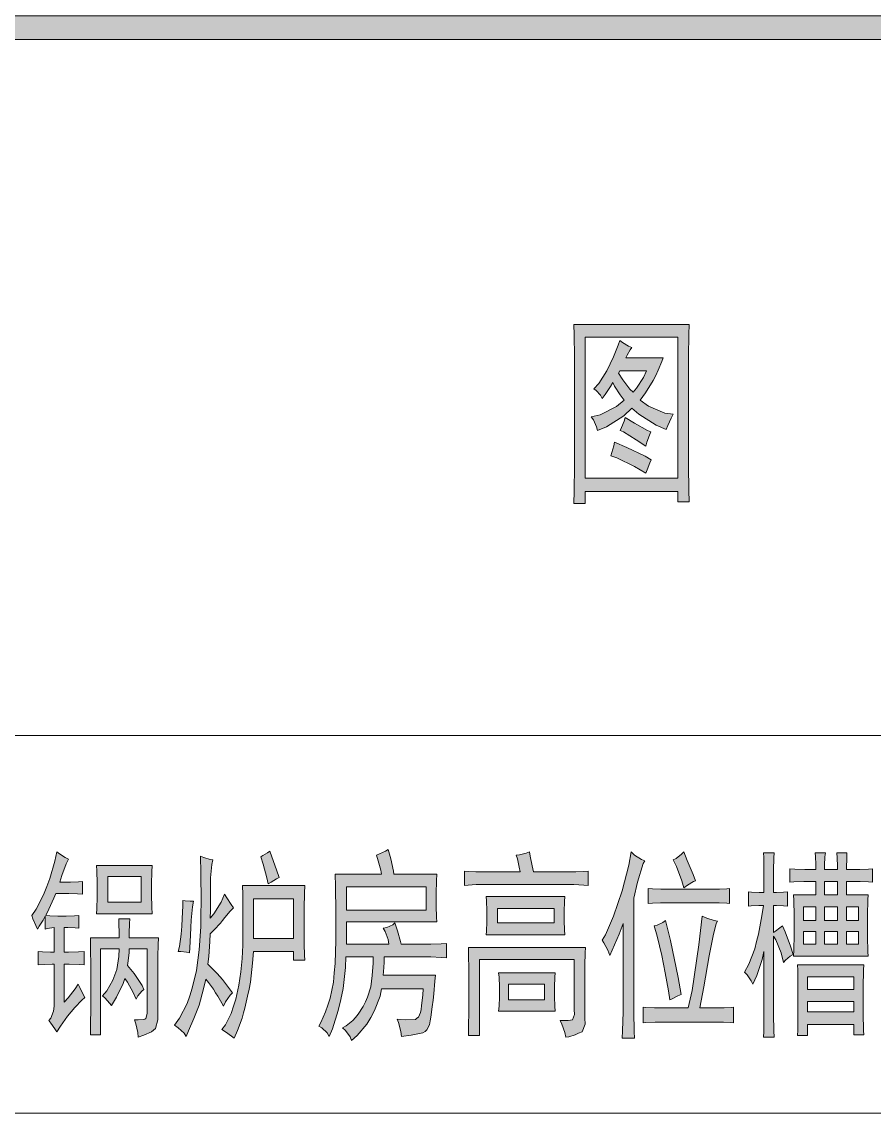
# Model space of a CAD drawing. Header units: millimetres. Extents: x 0 to 207, y 0 to 293.
# Drawn here: x 74.8 to 92.59, y 219.97 to 242.76 of the extents above; entities that cross this region are included whole.
import ezdxf

# ---------------------------------------------------------------- set-up
doc = ezdxf.new("R2010")
doc.units = ezdxf.units.MM

msp = doc.modelspace()

# ---------------------------------------------------------------- hatches: boundary and pattern name
h = msp.add_hatch(color=0)
h.dxf.hatch_style = 2
h.paths.add_polyline_path([(201.9935, 242.883972), (201.9935, 242.390083), (25.124833, 242.390083), (25.124833, 242.883972)])
h = msp.add_hatch(color=0)
h.paths.add_polyline_path([(88.727139, 236.438722), (88.723611, 236.234111), (88.716556, 235.7755), (88.716556, 235.528556), (88.716556, 233.750556), (88.716556, 233.493028), (88.723611, 232.985028), (88.727139, 232.738083), (88.494306, 232.738083), (88.494306, 232.953278), (86.554028, 232.953278), (86.554028, 232.702806), (86.321194, 232.702806), (86.32825, 232.960333), (86.335306, 233.493028), (86.335306, 233.768194), (86.335306, 235.528556), (86.335306, 235.768444), (86.32825, 236.223528), (86.321194, 236.438722)])
h.paths.add_polyline_path([(88.494306, 233.2355), (88.494306, 236.174139), (86.554028, 236.174139), (86.554028, 233.2355)])
h = msp.add_hatch(color=0)
h.paths.add_polyline_path([(87.531222, 235.958944), (87.495944, 235.909556), (87.432444, 235.800194), (87.404222, 235.74375), (88.183861, 235.74375), (88.159167, 235.669667), (88.081556, 235.486222), (88.032167, 235.376861), (87.97925, 235.271028), (87.816972, 235.0135), (87.704083, 234.861806), (87.880472, 234.738333), (88.222667, 234.590167), (88.392, 234.565472), (88.349667, 234.487861), (88.282639, 234.332639), (88.250889, 234.247972), (88.035694, 234.339694), (87.675861, 234.565472), (87.531222, 234.696), (87.361889, 234.53725), (87.002056, 234.307944), (86.811556, 234.230333), (86.793917, 234.307944), (86.730417, 234.449056), (86.681028, 234.512556), (86.868, 234.554889), (87.210194, 234.731278), (87.368944, 234.861806), (87.287806, 234.971167), (87.171389, 235.154611), (87.136111, 235.228694), (87.083194, 235.144028), (86.973833, 234.978222), (86.913861, 234.897083), (86.875056, 234.964111), (86.786861, 235.062889), (86.741, 235.094639), (86.839778, 235.211056), (87.009111, 235.472111), (87.076139, 235.61675), (87.146694, 235.764917), (87.245472, 236.008333), (87.277222, 236.107111), (87.333667, 236.068306), (87.460667, 235.990694)])
h.paths.add_polyline_path([(87.252528, 235.42625), (87.340722, 235.285139), (87.488889, 235.087583), (87.555917, 235.027611), (87.63, 235.112278), (87.771111, 235.334528), (87.834611, 235.475639), (87.277222, 235.475639)])
h = msp.add_hatch(color=0)
h.dxf.hatch_style = 2
h.paths.add_polyline_path([(87.390111, 234.498444), (87.587667, 234.382028), (87.855778, 234.230333), (87.926333, 234.198583), (87.898111, 234.131556), (87.845194, 233.983389), (87.8205, 233.898722), (87.622944, 234.032778), (87.358361, 234.198583), (87.287806, 234.230333), (87.316028, 234.290306), (87.368944, 234.424361)])
h = msp.add_hatch(color=0)
h.dxf.hatch_style = 2
h.paths.add_polyline_path([(87.171389, 233.983389), (87.425389, 233.874028), (87.809917, 233.690583), (87.936917, 233.6165), (87.908694, 233.549472), (87.85225, 233.408361), (87.8205, 233.334278), (87.584139, 233.475389), (87.21725, 233.658833), (87.09025, 233.701167), (87.111417, 233.768194), (87.15375, 233.909306)])
h = msp.add_hatch(color=0)
h.dxf.hatch_style = 2
h.paths.add_polyline_path([(76.065944, 224.546583), (75.960111, 224.557167), (75.780194, 224.564222), (75.702583, 224.564222), (75.505028, 224.564222), (75.466222, 224.465444), (75.360389, 224.232611), (75.296889, 224.098556), (75.378028, 224.0915), (75.547361, 224.084444), (75.635556, 224.084444), (75.720222, 224.084444), (75.896611, 224.0915), (75.984806, 224.098556), (75.984806, 223.833972), (75.907194, 223.841028), (75.7555, 223.851611), (75.681417, 223.851611), (75.681417, 223.336556), (75.769611, 223.336556), (75.97775, 223.343611), (76.097694, 223.350667), (76.097694, 223.068444), (75.995389, 223.079028), (75.78725, 223.086083), (75.681417, 223.086083), (75.681417, 222.288806), (75.762556, 222.380528), (75.907194, 222.571028), (75.970694, 222.669806), (76.005972, 222.595722), (76.076528, 222.454611), (76.111806, 222.387583), (76.048306, 222.331139), (75.903667, 222.182972), (75.826056, 222.09125), (75.748444, 221.999528), (75.600278, 221.791389), (75.529722, 221.674972), (75.487389, 221.734944), (75.402722, 221.851361), (75.356861, 221.907806), (75.402722, 221.957194), (75.459167, 222.105361), (75.473278, 222.207667), (75.473278, 223.086083), (75.430944, 223.086083), (75.261611, 223.079028), (75.134611, 223.068444), (75.134611, 223.350667), (75.226333, 223.343611), (75.395667, 223.336556), (75.473278, 223.336556), (75.473278, 223.851611), (75.420361, 223.841028), (75.325111, 223.826917), (75.286306, 223.816333), (75.286306, 224.084444), (75.240444, 224.006833), (75.159306, 223.876306), (75.124028, 223.816333), (75.08875, 223.890417), (75.028778, 224.031528), (75.007611, 224.098556), (75.092278, 224.232611), (75.2475, 224.536), (75.314528, 224.705333), (75.381556, 224.874667), (75.487389, 225.238028), (75.529722, 225.428528), (75.582639, 225.386194), (75.702583, 225.312111), (75.773139, 225.276833), (75.720222, 225.178056), (75.6285, 224.938167), (75.586167, 224.797056), (75.737861, 224.797056), (75.815472, 224.797056), (75.97775, 224.804111), (76.065944, 224.814694)])
h = msp.add_hatch(color=0)
h.dxf.hatch_style = 2
h.paths.add_polyline_path([(79.971194, 225.446167), (80.017056, 225.32975), (80.115833, 225.054583), (80.16875, 224.895833), (80.115833, 224.864083), (79.999417, 224.797056), (79.935917, 224.765306), (79.911222, 224.888778), (79.837139, 225.171), (79.784222, 225.32975), (79.830083, 225.354444), (79.921806, 225.410889)])
h = msp.add_hatch(color=0)
h.paths.add_polyline_path([(82.341861, 223.833972), (82.415944, 223.851611), (82.539417, 223.908056), (82.585278, 223.950389), (82.638194, 223.784583), (82.701694, 223.558806), (82.712278, 223.502361), (83.234389, 223.502361), (83.333167, 223.502361), (83.548361, 223.509417), (83.664778, 223.52), (83.664778, 223.220139), (83.548361, 223.227194), (83.333167, 223.237778), (83.234389, 223.237778), (82.363028, 223.237778), (82.3595, 223.121361), (82.345389, 222.927333), (82.341861, 222.85325), (83.431944, 222.85325), (83.421361, 222.729778), (83.396667, 222.468722), (83.382556, 222.331139), (83.364917, 222.193556), (83.336694, 221.978361), (83.322583, 221.90075), (83.308472, 221.819611), (83.252028, 221.713778), (83.213222, 221.682028), (83.170889, 221.653806), (82.927472, 221.600889), (82.722861, 221.576194), (82.70875, 221.682028), (82.659361, 221.865472), (82.631139, 221.939556), (82.807528, 221.925444), (83.012139, 221.9325), (83.043889, 221.957194), (83.075639, 221.981889), (83.117972, 222.073611), (83.132083, 222.140639), (83.142667, 222.221778), (83.167361, 222.4405), (83.177944, 222.571028), (82.306583, 222.571028), (82.278361, 222.415806), (82.161944, 222.115944), (82.080806, 221.974833), (81.996139, 221.833722), (81.795056, 221.593833), (81.678639, 221.491528), (81.650417, 221.565611), (81.555167, 221.699667), (81.491667, 221.759639), (81.569278, 221.798444), (81.703333, 221.907806), (81.759778, 221.974833), (81.816222, 222.041861), (81.922056, 222.204139), (81.967917, 222.299389), (82.013778, 222.394639), (82.080806, 222.609833), (82.098444, 222.729778), (82.112556, 222.849722), (82.130194, 223.103722), (82.130194, 223.237778), (81.562222, 223.237778), (81.555167, 223.019056), (81.50225, 222.574556), (81.452861, 222.348778), (81.403472, 222.119472), (81.283528, 221.734944), (81.212972, 221.576194), (81.167111, 221.650278), (81.05775, 221.759639), (80.99425, 221.791389), (81.040111, 221.865472), (81.135361, 222.087722), (81.18475, 222.232361), (81.234139, 222.377), (81.301167, 222.712139), (81.318806, 222.902639), (81.336444, 223.096667), (81.354083, 223.576444), (81.354083, 223.865722), (81.354083, 224.165583), (81.347028, 224.712389), (81.339972, 224.962861), (82.306583, 224.962861), (82.288944, 225.047528), (82.236028, 225.245083), (82.20075, 225.3615), (82.26425, 225.386194), (82.387722, 225.446167), (82.444167, 225.477917), (82.497083, 225.287417), (82.557056, 225.029889), (82.560583, 224.962861), (83.456639, 224.962861), (83.449583, 224.828806), (83.446056, 224.564222), (83.446056, 224.430167), (83.446056, 224.299639), (83.449583, 224.066806), (83.456639, 223.968028), (81.572806, 223.968028), (81.572806, 223.502361), (82.458278, 223.502361), (82.440639, 223.601139), (82.380667, 223.766944)])
h.paths.add_polyline_path([(83.234389, 224.214972), (83.234389, 224.698278), (81.572806, 224.698278), (81.572806, 224.214972)])
h = msp.add_hatch(color=0)
h.dxf.hatch_style = 2
h.paths.add_polyline_path([(84.038722, 225.029889), (84.112806, 225.019306), (84.275083, 225.01225), (84.363278, 225.01225), (85.199361, 225.01225), (85.181722, 225.111028), (85.142917, 225.287417), (85.118222, 225.3615), (85.188778, 225.368556), (85.326361, 225.403833), (85.396917, 225.428528), (85.411028, 225.343861), (85.449833, 225.135722), (85.478056, 225.01225), (86.282389, 225.01225), (86.363528, 225.01225), (86.529333, 225.019306), (86.617528, 225.029889), (86.617528, 224.730028), (86.529333, 224.737083), (86.317667, 224.747667), (86.187139, 224.747667), (84.373861, 224.747667), (84.282139, 224.747667), (84.112806, 224.737083), (84.038722, 224.730028)])
h = msp.add_hatch(color=0)
h.dxf.hatch_style = 2
h.paths.add_polyline_path([(87.802861, 225.245083), (87.764056, 225.188639), (87.647639, 224.797056), (87.570028, 224.465444), (87.570028, 222.355833), (87.570028, 222.09125), (87.577083, 221.682028), (87.584139, 221.540917), (87.326611, 221.540917), (87.337194, 221.692611), (87.351306, 222.09125), (87.351306, 222.338194), (87.351306, 223.93275), (87.263111, 223.7105), (87.122, 223.378889), (87.072611, 223.269528), (87.030278, 223.378889), (86.949139, 223.534111), (86.910333, 223.5835), (86.984417, 223.699917), (87.150222, 224.084444), (87.238417, 224.349028), (87.330139, 224.613611), (87.467722, 225.153361), (87.513583, 225.428528), (87.587667, 225.3615), (87.732306, 225.269778)])
h = msp.add_hatch(color=0)
h.dxf.hatch_style = 2
h.paths.add_polyline_path([(88.617778, 225.428528), (88.688333, 225.252139), (88.808278, 224.955806), (88.861194, 224.828806), (88.815333, 224.814694), (88.691861, 224.737083), (88.617778, 224.680639), (88.575444, 224.828806), (88.466083, 225.121611), (88.395528, 225.262722), (88.4555, 225.294472), (88.564861, 225.379139)])
h = msp.add_hatch(color=0)
h.dxf.hatch_style = 2
h.paths.add_polyline_path([(90.674472, 223.883361), (90.734444, 223.759889), (90.843806, 223.460028), (90.896722, 223.287167), (90.83675, 223.251889), (90.737972, 223.17075), (90.699167, 223.121361), (90.64625, 223.318917), (90.540417, 223.594083), (90.4875, 223.668167), (90.4875, 222.239417), (90.4875, 222.031278), (90.494556, 221.692611), (90.501611, 221.558556), (90.279361, 221.558556), (90.286417, 221.682028), (90.289944, 222.024222), (90.289944, 222.239417), (90.289944, 223.350667), (90.254667, 223.184861), (90.13825, 222.846194), (90.057111, 222.669806), (90.025361, 222.736833), (89.937167, 222.863833), (89.88425, 222.920278), (89.972444, 223.086083), (90.095917, 223.407111), (90.134722, 223.558806), (90.173528, 223.714028), (90.244083, 224.0915), (90.279361, 224.31375), (90.180583, 224.31375), (90.025361, 224.306694), (89.965389, 224.299639), (89.965389, 224.595972), (90.028889, 224.588917), (90.191167, 224.581861), (90.289944, 224.581861), (90.289944, 224.994611), (90.289944, 225.103972), (90.286417, 225.312111), (90.279361, 225.410889), (90.501611, 225.410889), (90.494556, 225.305056), (90.4875, 225.047528), (90.4875, 224.895833), (90.4875, 224.581861), (90.551, 224.581861), (90.699167, 224.588917), (90.780306, 224.595972), (90.780306, 224.299639), (90.699167, 224.306694), (90.551, 224.31375), (90.4875, 224.31375), (90.4875, 223.749306), (90.529833, 223.774), (90.621556, 223.841028)])
h = msp.add_hatch(color=0)
h.paths.add_polyline_path([(91.372972, 225.061639), (91.372972, 225.163944), (91.365917, 225.336806), (91.358861, 225.410889), (91.570528, 225.410889), (91.563472, 225.32975), (91.556417, 225.153361), (91.556417, 225.061639), (91.824528, 225.061639), (91.824528, 225.128667), (91.821, 225.305056), (91.813944, 225.410889), (92.022083, 225.410889), (92.018556, 225.287417), (92.0115, 225.111028), (92.0115, 225.061639), (92.198472, 225.061639), (92.290194, 225.061639), (92.470111, 225.072222), (92.558306, 225.079278), (92.558306, 224.797056), (92.470111, 224.804111), (92.29725, 224.814694), (92.209056, 224.814694), (92.0115, 224.814694), (92.0115, 224.532472), (92.463056, 224.532472), (92.459528, 224.430167), (92.452472, 224.109139), (92.452472, 223.883361), (92.452472, 223.661111), (92.459528, 223.343611), (92.463056, 223.251889), (90.907306, 223.251889), (90.914361, 223.378889), (90.917889, 223.699917), (90.917889, 223.901), (90.917889, 224.098556), (90.914361, 224.416056), (90.907306, 224.532472), (91.372972, 224.532472), (91.372972, 224.814694), (91.242444, 224.814694), (91.1225, 224.814694), (90.914361, 224.804111), (90.826167, 224.797056), (90.826167, 225.079278), (90.932, 225.072222), (91.140139, 225.061639), (91.242444, 225.061639)])
h.paths.add_polyline_path([(91.824528, 224.532472), (91.824528, 224.814694), (91.556417, 224.814694), (91.556417, 224.532472)])
h.paths.add_polyline_path([(91.824528, 223.999778), (91.824528, 224.282), (91.556417, 224.282), (91.556417, 223.999778)])
h.paths.add_polyline_path([(91.372972, 223.999778), (91.372972, 224.282), (91.115444, 224.282), (91.115444, 223.999778)])
h.paths.add_polyline_path([(92.2655, 223.999778), (92.2655, 224.282), (92.0115, 224.282), (92.0115, 223.999778)])
h.paths.add_polyline_path([(91.824528, 223.502361), (91.824528, 223.766944), (91.556417, 223.766944), (91.556417, 223.502361)])
h.paths.add_polyline_path([(92.2655, 223.502361), (92.2655, 223.766944), (92.0115, 223.766944), (92.0115, 223.502361)])
h.paths.add_polyline_path([(91.372972, 223.502361), (91.372972, 223.766944), (91.115444, 223.766944), (91.115444, 223.502361)])
h = msp.add_hatch(color=0)
h.paths.add_polyline_path([(76.355222, 224.133833), (76.362278, 224.239667), (76.365806, 224.490139), (76.365806, 224.63125), (76.365806, 224.779417), (76.362278, 225.036944), (76.355222, 225.146306), (77.515861, 225.146306), (77.512333, 225.01225), (77.505278, 224.765306), (77.505278, 224.648889), (77.505278, 224.532472), (77.512333, 224.274944), (77.515861, 224.133833)])
h.paths.add_polyline_path([(77.286556, 224.380778), (77.286556, 224.913472), (76.588056, 224.913472), (76.588056, 224.380778)])
h = msp.add_hatch(color=0)
h.dxf.hatch_style = 2
h.paths.add_polyline_path([(78.785861, 225.262722), (78.761167, 225.163944), (78.736472, 224.888778), (78.736472, 224.712389), (78.736472, 224.539528), (78.732944, 224.207917), (78.725889, 224.049167), (78.807028, 224.133833), (78.958722, 224.380778), (79.029278, 224.546583), (79.075139, 224.4725), (79.166861, 224.331389), (79.212722, 224.264361), (79.145694, 224.190278), (79.032806, 224.05975), (78.986944, 223.999778), (78.944611, 223.943333), (78.814083, 223.802222), (78.725889, 223.717556), (78.718833, 223.558806), (78.697667, 223.244833), (78.680028, 223.086083), (78.750583, 223.019056), (78.874056, 222.892056), (78.9305, 222.828556), (78.983417, 222.768583), (79.113944, 222.595722), (79.191556, 222.489889), (79.145694, 222.4405), (79.050444, 222.299389), (79.004583, 222.207667), (78.969306, 222.274694), (78.888167, 222.415806), (78.842306, 222.489889), (78.796444, 222.563972), (78.690611, 222.705083), (78.634167, 222.772111), (78.591833, 222.571028), (78.496583, 222.232361), (78.440139, 222.09125), (78.387222, 221.950139), (78.277861, 221.692611), (78.224944, 221.576194), (78.186139, 221.643222), (78.062667, 221.759639), (77.981528, 221.809028), (78.087361, 221.957194), (78.246111, 222.264111), (78.302556, 222.422861), (78.355472, 222.581611), (78.440139, 222.955556), (78.471889, 223.17075), (78.500111, 223.385944), (78.531861, 223.862194), (78.535389, 224.12325), (78.538917, 224.384306), (78.535389, 224.994611), (78.528333, 225.343861), (78.598889, 225.312111), (78.725889, 225.269778)])
h = msp.add_hatch(color=0)
h.paths.add_polyline_path([(80.701444, 224.730028), (80.697917, 224.571278), (80.690861, 224.257306), (80.690861, 224.098556), (80.690861, 223.618778), (80.690861, 223.502361), (80.697917, 223.276583), (80.701444, 223.17075), (80.468611, 223.17075), (80.468611, 223.350667), (79.632528, 223.350667), (79.614889, 223.103722), (79.569028, 222.708611), (79.540806, 222.563972), (79.509056, 222.419333), (79.452611, 222.168861), (79.424389, 222.066556), (79.396167, 221.960722), (79.297389, 221.699667), (79.226833, 221.540917), (79.173917, 221.58325), (79.046917, 221.674972), (78.969306, 221.724361), (79.046917, 221.816083), (79.166861, 222.055972), (79.212722, 222.207667), (79.262111, 222.355833), (79.329139, 222.645111), (79.346778, 222.786222), (79.367944, 222.927333), (79.396167, 223.206028), (79.399694, 223.343611), (79.40675, 223.481194), (79.410278, 223.802222), (79.410278, 223.982139), (79.410278, 224.165583), (79.40675, 224.539528), (79.399694, 224.730028)])
h.paths.add_polyline_path([(80.468611, 223.618778), (80.468611, 224.447806), (79.632528, 224.447806), (79.632528, 223.618778)])
h = msp.add_hatch(color=0)
h.paths.add_polyline_path([(86.130694, 224.497194), (86.123639, 224.391361), (86.120111, 224.183222), (86.120111, 224.084444), (86.120111, 223.992722), (86.123639, 223.802222), (86.130694, 223.699917), (84.490278, 223.699917), (84.497333, 223.774), (84.504389, 223.968028), (84.504389, 224.084444), (84.504389, 224.200861), (84.497333, 224.405472), (84.490278, 224.497194)])
h.paths.add_polyline_path([(85.908444, 223.950389), (85.908444, 224.25025), (84.723111, 224.25025), (84.723111, 223.950389)])
h = msp.add_hatch(color=0)
h.dxf.hatch_style = 2
h.paths.add_polyline_path([(89.256306, 224.648889), (89.362139, 224.648889), (89.517361, 224.655944), (89.570278, 224.663), (89.570278, 224.349028), (89.517361, 224.356083), (89.355083, 224.366667), (89.245722, 224.366667), (88.212083, 224.366667), (88.127417, 224.366667), (87.961611, 224.356083), (87.873417, 224.349028), (87.873417, 224.663), (87.965139, 224.655944), (88.134472, 224.648889), (88.212083, 224.648889)])
h = msp.add_hatch(color=0)
h.dxf.hatch_style = 2
h.paths.add_polyline_path([(78.376639, 224.398417), (78.359, 224.282), (78.334306, 224.006833), (78.323722, 223.851611), (78.316667, 223.692861), (78.302556, 223.428278), (78.2955, 223.318917), (78.232, 223.336556), (78.115583, 223.350667), (78.062667, 223.350667), (78.087361, 223.452972), (78.122639, 223.714028), (78.133222, 223.876306), (78.143806, 224.038583), (78.157917, 224.306694), (78.157917, 224.416056), (78.203778, 224.405472), (78.313139, 224.398417)])
h = msp.add_hatch(color=0)
h.dxf.hatch_style = 2
h.paths.add_polyline_path([(77.053722, 224.031528), (77.046667, 223.93275), (77.039611, 223.735194), (77.039611, 223.632889), (77.646389, 223.632889), (77.639333, 223.491778), (77.632278, 223.251889), (77.632278, 223.153111), (77.632278, 222.073611), (77.632278, 221.925444), (77.589944, 221.742), (77.547611, 221.71025), (77.50175, 221.674972), (77.343, 221.600889), (77.226583, 221.558556), (77.216, 221.657333), (77.173667, 221.840778), (77.145444, 221.925444), (77.226583, 221.925444), (77.335944, 221.9325), (77.360639, 221.939556), (77.385333, 221.950139), (77.413556, 222.055972), (77.413556, 222.158278), (77.413556, 223.403583), (77.039611, 223.403583), (77.036083, 223.325972), (77.018444, 223.153111), (77.004333, 223.054333), (77.138389, 222.888528), (77.307722, 222.638056), (77.343, 222.556917), (77.300667, 222.521639), (77.219528, 222.422861), (77.180722, 222.355833), (77.117222, 222.496944), (77.000806, 222.712139), (76.947889, 222.786222), (76.912611, 222.680389), (76.775028, 222.398167), (76.669194, 222.221778), (76.626861, 222.274694), (76.535139, 222.373472), (76.482222, 222.422861), (76.570417, 222.528694), (76.697417, 222.750944), (76.73975, 222.863833), (76.778556, 222.973194), (76.824417, 223.244833), (76.831472, 223.403583), (76.436361, 223.403583), (76.436361, 221.607944), (76.228222, 221.607944), (76.23175, 221.749056), (76.238806, 222.246472), (76.238806, 222.606306), (76.238806, 222.969667), (76.23175, 223.484722), (76.228222, 223.632889), (76.831472, 223.632889), (76.831472, 223.735194), (76.824417, 223.93275), (76.820889, 224.031528)])
h = msp.add_hatch(color=0)
h.dxf.hatch_style = 2
h.paths.add_polyline_path([(89.316278, 223.982139), (89.291583, 223.93275), (89.228083, 223.675222), (89.18575, 223.467083), (89.146944, 223.262472), (89.030528, 222.613361), (88.952917, 222.172389), (89.348028, 222.172389), (89.460917, 222.172389), (89.612611, 222.182972), (89.651417, 222.190028), (89.651417, 221.858417), (89.5985, 221.865472), (89.446806, 221.876056), (89.348028, 221.876056), (88.162694, 221.876056), (88.018056, 221.876056), (87.8205, 221.865472), (87.767583, 221.858417), (87.767583, 222.190028), (87.8205, 222.182972), (88.007472, 222.172389), (88.141528, 222.172389), (88.7095, 222.172389), (88.787111, 222.539278), (88.93175, 223.491778), (89.002306, 224.084444), (89.094028, 224.049167), (89.24925, 223.999778)])
h = msp.add_hatch(color=0)
h.dxf.hatch_style = 2
h.paths.add_polyline_path([(88.23325, 223.999778), (88.339083, 223.576444), (88.501361, 222.803861), (88.557806, 222.454611), (88.490778, 222.422861), (88.374361, 222.362889), (88.324972, 222.338194), (88.29675, 222.528694), (88.229722, 222.902639), (88.194444, 223.086083), (88.155639, 223.269528), (88.060389, 223.668167), (88.000417, 223.883361), (88.060389, 223.901), (88.176806, 223.957444)])
h = msp.add_hatch(color=0)
h.dxf.hatch_style = 2
h.paths.add_polyline_path([(86.546972, 221.957194), (86.554028, 221.833722), (86.490528, 221.674972), (86.419972, 221.643222), (86.349417, 221.607944), (86.218889, 221.565611), (86.151861, 221.558556), (86.130694, 221.657333), (86.070722, 221.833722), (86.035444, 221.907806), (86.095417, 221.907806), (86.20125, 221.911333), (86.247111, 221.914861), (86.292972, 221.921917), (86.331778, 222.031278), (86.32825, 222.140639), (86.32825, 223.184861), (84.352694, 223.184861), (84.352694, 221.593833), (84.119861, 221.593833), (84.123389, 221.706722), (84.130444, 222.182972), (84.130444, 222.539278), (84.130444, 222.902639), (84.123389, 223.350667), (84.119861, 223.435333), (86.561083, 223.435333), (86.554028, 223.318917), (86.546972, 223.061389), (86.546972, 222.920278)])
h = msp.add_hatch(color=0)
h.paths.add_polyline_path([(85.933139, 222.902639), (85.926083, 222.814444), (85.919028, 222.613361), (85.919028, 222.504), (85.919028, 222.405222), (85.926083, 222.207667), (85.933139, 222.105361), (84.747806, 222.105361), (84.758389, 222.207667), (84.768972, 222.405222), (84.768972, 222.504), (84.768972, 222.613361), (84.758389, 222.814444), (84.747806, 222.902639)])
h.paths.add_polyline_path([(85.710889, 222.338194), (85.710889, 222.669806), (84.955944, 222.669806), (84.955944, 222.338194)])
h = msp.add_hatch(color=0)
h.paths.add_polyline_path([(92.371333, 223.068444), (92.364278, 222.969667), (92.36075, 222.595722), (92.36075, 222.324083), (92.36075, 222.055972), (92.364278, 221.699667), (92.371333, 221.607944), (92.163194, 221.607944), (92.163194, 221.823139), (91.196583, 221.823139), (91.196583, 221.593833), (90.988444, 221.593833), (90.9955, 221.706722), (90.999028, 222.080667), (90.999028, 222.338194), (90.999028, 222.595722), (90.9955, 222.962611), (90.988444, 223.068444)])
h.paths.add_polyline_path([(92.163194, 222.556917), (92.163194, 222.8215), (91.196583, 222.8215), (91.196583, 222.556917)])
h.paths.add_polyline_path([(92.163194, 222.09125), (92.163194, 222.306444), (91.196583, 222.306444), (91.196583, 222.09125)])

# ---------------------------------------------------------------- linework, layer by layer
at = {"color": 0, "lineweight": 0}
for points in [[(201.9935, 242.883972), (201.9935, 242.390083), (25.124833, 242.390083), (25.124833, 242.883972)], [(88.727139, 236.438722), (88.723611, 236.234111), (88.716556, 235.7755), (88.716556, 235.528556), (88.716556, 233.750556), (88.716556, 233.493028), (88.723611, 232.985028), (88.727139, 232.738083), (88.494306, 232.738083), (88.494306, 232.953278), (86.554028, 232.953278), (86.554028, 232.702806), (86.321194, 232.702806), (86.32825, 232.960333), (86.335306, 233.493028), (86.335306, 233.768194), (86.335306, 235.528556), (86.335306, 235.768444), (86.32825, 236.223528), (86.321194, 236.438722)], [(88.494306, 233.2355), (88.494306, 236.174139), (86.554028, 236.174139), (86.554028, 233.2355)], [(87.531222, 235.958944), (87.495944, 235.909556), (87.432444, 235.800194), (87.404222, 235.74375), (88.183861, 235.74375), (88.159167, 235.669667), (88.081556, 235.486222), (88.032167, 235.376861), (87.97925, 235.271028), (87.816972, 235.0135), (87.704083, 234.861806), (87.880472, 234.738333), (88.222667, 234.590167), (88.392, 234.565472), (88.349667, 234.487861), (88.282639, 234.332639), (88.250889, 234.247972), (88.035694, 234.339694), (87.675861, 234.565472), (87.531222, 234.696), (87.361889, 234.53725), (87.002056, 234.307944), (86.811556, 234.230333), (86.793917, 234.307944), (86.730417, 234.449056), (86.681028, 234.512556), (86.868, 234.554889), (87.210194, 234.731278), (87.368944, 234.861806), (87.287806, 234.971167), (87.171389, 235.154611), (87.136111, 235.228694), (87.083194, 235.144028), (86.973833, 234.978222), (86.913861, 234.897083), (86.875056, 234.964111), (86.786861, 235.062889), (86.741, 235.094639), (86.839778, 235.211056), (87.009111, 235.472111), (87.076139, 235.61675), (87.146694, 235.764917), (87.245472, 236.008333), (87.277222, 236.107111), (87.333667, 236.068306), (87.460667, 235.990694)], [(87.252528, 235.42625), (87.340722, 235.285139), (87.488889, 235.087583), (87.555917, 235.027611), (87.63, 235.112278), (87.771111, 235.334528), (87.834611, 235.475639), (87.277222, 235.475639)], [(87.390111, 234.498444), (87.587667, 234.382028), (87.855778, 234.230333), (87.926333, 234.198583), (87.898111, 234.131556), (87.845194, 233.983389), (87.8205, 233.898722), (87.622944, 234.032778), (87.358361, 234.198583), (87.287806, 234.230333), (87.316028, 234.290306), (87.368944, 234.424361)], [(87.171389, 233.983389), (87.425389, 233.874028), (87.809917, 233.690583), (87.936917, 233.6165), (87.908694, 233.549472), (87.85225, 233.408361), (87.8205, 233.334278), (87.584139, 233.475389), (87.21725, 233.658833), (87.09025, 233.701167), (87.111417, 233.768194), (87.15375, 233.909306)], [(76.065944, 224.546583), (75.960111, 224.557167), (75.780194, 224.564222), (75.702583, 224.564222), (75.505028, 224.564222), (75.466222, 224.465444), (75.360389, 224.232611), (75.296889, 224.098556), (75.378028, 224.0915), (75.547361, 224.084444), (75.635556, 224.084444), (75.720222, 224.084444), (75.896611, 224.0915), (75.984806, 224.098556), (75.984806, 223.833972), (75.907194, 223.841028), (75.7555, 223.851611), (75.681417, 223.851611), (75.681417, 223.336556), (75.769611, 223.336556), (75.97775, 223.343611), (76.097694, 223.350667), (76.097694, 223.068444), (75.995389, 223.079028), (75.78725, 223.086083), (75.681417, 223.086083), (75.681417, 222.288806), (75.762556, 222.380528), (75.907194, 222.571028), (75.970694, 222.669806), (76.005972, 222.595722), (76.076528, 222.454611), (76.111806, 222.387583), (76.048306, 222.331139), (75.903667, 222.182972), (75.826056, 222.09125), (75.748444, 221.999528), (75.600278, 221.791389), (75.529722, 221.674972), (75.487389, 221.734944), (75.402722, 221.851361), (75.356861, 221.907806), (75.402722, 221.957194), (75.459167, 222.105361), (75.473278, 222.207667), (75.473278, 223.086083), (75.430944, 223.086083), (75.261611, 223.079028), (75.134611, 223.068444), (75.134611, 223.350667), (75.226333, 223.343611), (75.395667, 223.336556), (75.473278, 223.336556), (75.473278, 223.851611), (75.420361, 223.841028), (75.325111, 223.826917), (75.286306, 223.816333), (75.286306, 224.084444), (75.240444, 224.006833), (75.159306, 223.876306), (75.124028, 223.816333), (75.08875, 223.890417), (75.028778, 224.031528), (75.007611, 224.098556), (75.092278, 224.232611), (75.2475, 224.536), (75.314528, 224.705333), (75.381556, 224.874667), (75.487389, 225.238028), (75.529722, 225.428528), (75.582639, 225.386194), (75.702583, 225.312111), (75.773139, 225.276833), (75.720222, 225.178056), (75.6285, 224.938167), (75.586167, 224.797056), (75.737861, 224.797056), (75.815472, 224.797056), (75.97775, 224.804111), (76.065944, 224.814694)], [(79.971194, 225.446167), (80.017056, 225.32975), (80.115833, 225.054583), (80.16875, 224.895833), (80.115833, 224.864083), (79.999417, 224.797056), (79.935917, 224.765306), (79.911222, 224.888778), (79.837139, 225.171), (79.784222, 225.32975), (79.830083, 225.354444), (79.921806, 225.410889)], [(82.341861, 223.833972), (82.415944, 223.851611), (82.539417, 223.908056), (82.585278, 223.950389), (82.638194, 223.784583), (82.701694, 223.558806), (82.712278, 223.502361), (83.234389, 223.502361), (83.333167, 223.502361), (83.548361, 223.509417), (83.664778, 223.52), (83.664778, 223.220139), (83.548361, 223.227194), (83.333167, 223.237778), (83.234389, 223.237778), (82.363028, 223.237778), (82.3595, 223.121361), (82.345389, 222.927333), (82.341861, 222.85325), (83.431944, 222.85325), (83.421361, 222.729778), (83.396667, 222.468722), (83.382556, 222.331139), (83.364917, 222.193556), (83.336694, 221.978361), (83.322583, 221.90075), (83.308472, 221.819611), (83.252028, 221.713778), (83.213222, 221.682028), (83.170889, 221.653806), (82.927472, 221.600889), (82.722861, 221.576194), (82.70875, 221.682028), (82.659361, 221.865472), (82.631139, 221.939556), (82.807528, 221.925444), (83.012139, 221.9325), (83.043889, 221.957194), (83.075639, 221.981889), (83.117972, 222.073611), (83.132083, 222.140639), (83.142667, 222.221778), (83.167361, 222.4405), (83.177944, 222.571028), (82.306583, 222.571028), (82.278361, 222.415806), (82.161944, 222.115944), (82.080806, 221.974833), (81.996139, 221.833722), (81.795056, 221.593833), (81.678639, 221.491528), (81.650417, 221.565611), (81.555167, 221.699667), (81.491667, 221.759639), (81.569278, 221.798444), (81.703333, 221.907806), (81.759778, 221.974833), (81.816222, 222.041861), (81.922056, 222.204139), (81.967917, 222.299389), (82.013778, 222.394639), (82.080806, 222.609833), (82.098444, 222.729778), (82.112556, 222.849722), (82.130194, 223.103722), (82.130194, 223.237778), (81.562222, 223.237778), (81.555167, 223.019056), (81.50225, 222.574556), (81.452861, 222.348778), (81.403472, 222.119472), (81.283528, 221.734944), (81.212972, 221.576194), (81.167111, 221.650278), (81.05775, 221.759639), (80.99425, 221.791389), (81.040111, 221.865472), (81.135361, 222.087722), (81.18475, 222.232361), (81.234139, 222.377), (81.301167, 222.712139), (81.318806, 222.902639), (81.336444, 223.096667), (81.354083, 223.576444), (81.354083, 223.865722), (81.354083, 224.165583), (81.347028, 224.712389), (81.339972, 224.962861), (82.306583, 224.962861), (82.288944, 225.047528), (82.236028, 225.245083), (82.20075, 225.3615), (82.26425, 225.386194), (82.387722, 225.446167), (82.444167, 225.477917), (82.497083, 225.287417), (82.557056, 225.029889), (82.560583, 224.962861), (83.456639, 224.962861), (83.449583, 224.828806), (83.446056, 224.564222), (83.446056, 224.430167), (83.446056, 224.299639), (83.449583, 224.066806), (83.456639, 223.968028), (81.572806, 223.968028), (81.572806, 223.502361), (82.458278, 223.502361), (82.440639, 223.601139), (82.380667, 223.766944)], [(84.038722, 225.029889), (84.112806, 225.019306), (84.275083, 225.01225), (84.363278, 225.01225), (85.199361, 225.01225), (85.181722, 225.111028), (85.142917, 225.287417), (85.118222, 225.3615), (85.188778, 225.368556), (85.326361, 225.403833), (85.396917, 225.428528), (85.411028, 225.343861), (85.449833, 225.135722), (85.478056, 225.01225), (86.282389, 225.01225), (86.363528, 225.01225), (86.529333, 225.019306), (86.617528, 225.029889), (86.617528, 224.730028), (86.529333, 224.737083), (86.317667, 224.747667), (86.187139, 224.747667), (84.373861, 224.747667), (84.282139, 224.747667), (84.112806, 224.737083), (84.038722, 224.730028)], [(87.802861, 225.245083), (87.764056, 225.188639), (87.647639, 224.797056), (87.570028, 224.465444), (87.570028, 222.355833), (87.570028, 222.09125), (87.577083, 221.682028), (87.584139, 221.540917), (87.326611, 221.540917), (87.337194, 221.692611), (87.351306, 222.09125), (87.351306, 222.338194), (87.351306, 223.93275), (87.263111, 223.7105), (87.122, 223.378889), (87.072611, 223.269528), (87.030278, 223.378889), (86.949139, 223.534111), (86.910333, 223.5835), (86.984417, 223.699917), (87.150222, 224.084444), (87.238417, 224.349028), (87.330139, 224.613611), (87.467722, 225.153361), (87.513583, 225.428528), (87.587667, 225.3615), (87.732306, 225.269778)], [(88.617778, 225.428528), (88.688333, 225.252139), (88.808278, 224.955806), (88.861194, 224.828806), (88.815333, 224.814694), (88.691861, 224.737083), (88.617778, 224.680639), (88.575444, 224.828806), (88.466083, 225.121611), (88.395528, 225.262722), (88.4555, 225.294472), (88.564861, 225.379139)], [(90.674472, 223.883361), (90.734444, 223.759889), (90.843806, 223.460028), (90.896722, 223.287167), (90.83675, 223.251889), (90.737972, 223.17075), (90.699167, 223.121361), (90.64625, 223.318917), (90.540417, 223.594083), (90.4875, 223.668167), (90.4875, 222.239417), (90.4875, 222.031278), (90.494556, 221.692611), (90.501611, 221.558556), (90.279361, 221.558556), (90.286417, 221.682028), (90.289944, 222.024222), (90.289944, 222.239417), (90.289944, 223.350667), (90.254667, 223.184861), (90.13825, 222.846194), (90.057111, 222.669806), (90.025361, 222.736833), (89.937167, 222.863833), (89.88425, 222.920278), (89.972444, 223.086083), (90.095917, 223.407111), (90.134722, 223.558806), (90.173528, 223.714028), (90.244083, 224.0915), (90.279361, 224.31375), (90.180583, 224.31375), (90.025361, 224.306694), (89.965389, 224.299639), (89.965389, 224.595972), (90.028889, 224.588917), (90.191167, 224.581861), (90.289944, 224.581861), (90.289944, 224.994611), (90.289944, 225.103972), (90.286417, 225.312111), (90.279361, 225.410889), (90.501611, 225.410889), (90.494556, 225.305056), (90.4875, 225.047528), (90.4875, 224.895833), (90.4875, 224.581861), (90.551, 224.581861), (90.699167, 224.588917), (90.780306, 224.595972), (90.780306, 224.299639), (90.699167, 224.306694), (90.551, 224.31375), (90.4875, 224.31375), (90.4875, 223.749306), (90.529833, 223.774), (90.621556, 223.841028)], [(91.372972, 225.061639), (91.372972, 225.163944), (91.365917, 225.336806), (91.358861, 225.410889), (91.570528, 225.410889), (91.563472, 225.32975), (91.556417, 225.153361), (91.556417, 225.061639), (91.824528, 225.061639), (91.824528, 225.128667), (91.821, 225.305056), (91.813944, 225.410889), (92.022083, 225.410889), (92.018556, 225.287417), (92.0115, 225.111028), (92.0115, 225.061639), (92.198472, 225.061639), (92.290194, 225.061639), (92.470111, 225.072222), (92.558306, 225.079278), (92.558306, 224.797056), (92.470111, 224.804111), (92.29725, 224.814694), (92.209056, 224.814694), (92.0115, 224.814694), (92.0115, 224.532472), (92.463056, 224.532472), (92.459528, 224.430167), (92.452472, 224.109139), (92.452472, 223.883361), (92.452472, 223.661111), (92.459528, 223.343611), (92.463056, 223.251889), (90.907306, 223.251889), (90.914361, 223.378889), (90.917889, 223.699917), (90.917889, 223.901), (90.917889, 224.098556), (90.914361, 224.416056), (90.907306, 224.532472), (91.372972, 224.532472), (91.372972, 224.814694), (91.242444, 224.814694), (91.1225, 224.814694), (90.914361, 224.804111), (90.826167, 224.797056), (90.826167, 225.079278), (90.932, 225.072222), (91.140139, 225.061639), (91.242444, 225.061639)], [(76.355222, 224.133833), (76.362278, 224.239667), (76.365806, 224.490139), (76.365806, 224.63125), (76.365806, 224.779417), (76.362278, 225.036944), (76.355222, 225.146306), (77.515861, 225.146306), (77.512333, 225.01225), (77.505278, 224.765306), (77.505278, 224.648889), (77.505278, 224.532472), (77.512333, 224.274944), (77.515861, 224.133833)], [(78.785861, 225.262722), (78.761167, 225.163944), (78.736472, 224.888778), (78.736472, 224.712389), (78.736472, 224.539528), (78.732944, 224.207917), (78.725889, 224.049167), (78.807028, 224.133833), (78.958722, 224.380778), (79.029278, 224.546583), (79.075139, 224.4725), (79.166861, 224.331389), (79.212722, 224.264361), (79.145694, 224.190278), (79.032806, 224.05975), (78.986944, 223.999778), (78.944611, 223.943333), (78.814083, 223.802222), (78.725889, 223.717556), (78.718833, 223.558806), (78.697667, 223.244833), (78.680028, 223.086083), (78.750583, 223.019056), (78.874056, 222.892056), (78.9305, 222.828556), (78.983417, 222.768583), (79.113944, 222.595722), (79.191556, 222.489889), (79.145694, 222.4405), (79.050444, 222.299389), (79.004583, 222.207667), (78.969306, 222.274694), (78.888167, 222.415806), (78.842306, 222.489889), (78.796444, 222.563972), (78.690611, 222.705083), (78.634167, 222.772111), (78.591833, 222.571028), (78.496583, 222.232361), (78.440139, 222.09125), (78.387222, 221.950139), (78.277861, 221.692611), (78.224944, 221.576194), (78.186139, 221.643222), (78.062667, 221.759639), (77.981528, 221.809028), (78.087361, 221.957194), (78.246111, 222.264111), (78.302556, 222.422861), (78.355472, 222.581611), (78.440139, 222.955556), (78.471889, 223.17075), (78.500111, 223.385944), (78.531861, 223.862194), (78.535389, 224.12325), (78.538917, 224.384306), (78.535389, 224.994611), (78.528333, 225.343861), (78.598889, 225.312111), (78.725889, 225.269778)], [(77.286556, 224.380778), (77.286556, 224.913472), (76.588056, 224.913472), (76.588056, 224.380778)], [(80.701444, 224.730028), (80.697917, 224.571278), (80.690861, 224.257306), (80.690861, 224.098556), (80.690861, 223.618778), (80.690861, 223.502361), (80.697917, 223.276583), (80.701444, 223.17075), (80.468611, 223.17075), (80.468611, 223.350667), (79.632528, 223.350667), (79.614889, 223.103722), (79.569028, 222.708611), (79.540806, 222.563972), (79.509056, 222.419333), (79.452611, 222.168861), (79.424389, 222.066556), (79.396167, 221.960722), (79.297389, 221.699667), (79.226833, 221.540917), (79.173917, 221.58325), (79.046917, 221.674972), (78.969306, 221.724361), (79.046917, 221.816083), (79.166861, 222.055972), (79.212722, 222.207667), (79.262111, 222.355833), (79.329139, 222.645111), (79.346778, 222.786222), (79.367944, 222.927333), (79.396167, 223.206028), (79.399694, 223.343611), (79.40675, 223.481194), (79.410278, 223.802222), (79.410278, 223.982139), (79.410278, 224.165583), (79.40675, 224.539528), (79.399694, 224.730028)], [(83.234389, 224.214972), (83.234389, 224.698278), (81.572806, 224.698278), (81.572806, 224.214972)], [(91.824528, 224.532472), (91.824528, 224.814694), (91.556417, 224.814694), (91.556417, 224.532472)], [(80.468611, 223.618778), (80.468611, 224.447806), (79.632528, 224.447806), (79.632528, 223.618778)], [(86.130694, 224.497194), (86.123639, 224.391361), (86.120111, 224.183222), (86.120111, 224.084444), (86.120111, 223.992722), (86.123639, 223.802222), (86.130694, 223.699917), (84.490278, 223.699917), (84.497333, 223.774), (84.504389, 223.968028), (84.504389, 224.084444), (84.504389, 224.200861), (84.497333, 224.405472), (84.490278, 224.497194)], [(89.256306, 224.648889), (89.362139, 224.648889), (89.517361, 224.655944), (89.570278, 224.663), (89.570278, 224.349028), (89.517361, 224.356083), (89.355083, 224.366667), (89.245722, 224.366667), (88.212083, 224.366667), (88.127417, 224.366667), (87.961611, 224.356083), (87.873417, 224.349028), (87.873417, 224.663), (87.965139, 224.655944), (88.134472, 224.648889), (88.212083, 224.648889)], [(78.376639, 224.398417), (78.359, 224.282), (78.334306, 224.006833), (78.323722, 223.851611), (78.316667, 223.692861), (78.302556, 223.428278), (78.2955, 223.318917), (78.232, 223.336556), (78.115583, 223.350667), (78.062667, 223.350667), (78.087361, 223.452972), (78.122639, 223.714028), (78.133222, 223.876306), (78.143806, 224.038583), (78.157917, 224.306694), (78.157917, 224.416056), (78.203778, 224.405472), (78.313139, 224.398417)], [(85.908444, 223.950389), (85.908444, 224.25025), (84.723111, 224.25025), (84.723111, 223.950389)], [(91.372972, 223.999778), (91.372972, 224.282), (91.115444, 224.282), (91.115444, 223.999778)], [(91.824528, 223.999778), (91.824528, 224.282), (91.556417, 224.282), (91.556417, 223.999778)], [(92.2655, 223.999778), (92.2655, 224.282), (92.0115, 224.282), (92.0115, 223.999778)], [(77.053722, 224.031528), (77.046667, 223.93275), (77.039611, 223.735194), (77.039611, 223.632889), (77.646389, 223.632889), (77.639333, 223.491778), (77.632278, 223.251889), (77.632278, 223.153111), (77.632278, 222.073611), (77.632278, 221.925444), (77.589944, 221.742), (77.547611, 221.71025), (77.50175, 221.674972), (77.343, 221.600889), (77.226583, 221.558556), (77.216, 221.657333), (77.173667, 221.840778), (77.145444, 221.925444), (77.226583, 221.925444), (77.335944, 221.9325), (77.360639, 221.939556), (77.385333, 221.950139), (77.413556, 222.055972), (77.413556, 222.158278), (77.413556, 223.403583), (77.039611, 223.403583), (77.036083, 223.325972), (77.018444, 223.153111), (77.004333, 223.054333), (77.138389, 222.888528), (77.307722, 222.638056), (77.343, 222.556917), (77.300667, 222.521639), (77.219528, 222.422861), (77.180722, 222.355833), (77.117222, 222.496944), (77.000806, 222.712139), (76.947889, 222.786222), (76.912611, 222.680389), (76.775028, 222.398167), (76.669194, 222.221778), (76.626861, 222.274694), (76.535139, 222.373472), (76.482222, 222.422861), (76.570417, 222.528694), (76.697417, 222.750944), (76.73975, 222.863833), (76.778556, 222.973194), (76.824417, 223.244833), (76.831472, 223.403583), (76.436361, 223.403583), (76.436361, 221.607944), (76.228222, 221.607944), (76.23175, 221.749056), (76.238806, 222.246472), (76.238806, 222.606306), (76.238806, 222.969667), (76.23175, 223.484722), (76.228222, 223.632889), (76.831472, 223.632889), (76.831472, 223.735194), (76.824417, 223.93275), (76.820889, 224.031528)], [(89.316278, 223.982139), (89.291583, 223.93275), (89.228083, 223.675222), (89.18575, 223.467083), (89.146944, 223.262472), (89.030528, 222.613361), (88.952917, 222.172389), (89.348028, 222.172389), (89.460917, 222.172389), (89.612611, 222.182972), (89.651417, 222.190028), (89.651417, 221.858417), (89.5985, 221.865472), (89.446806, 221.876056), (89.348028, 221.876056), (88.162694, 221.876056), (88.018056, 221.876056), (87.8205, 221.865472), (87.767583, 221.858417), (87.767583, 222.190028), (87.8205, 222.182972), (88.007472, 222.172389), (88.141528, 222.172389), (88.7095, 222.172389), (88.787111, 222.539278), (88.93175, 223.491778), (89.002306, 224.084444), (89.094028, 224.049167), (89.24925, 223.999778)], [(88.23325, 223.999778), (88.339083, 223.576444), (88.501361, 222.803861), (88.557806, 222.454611), (88.490778, 222.422861), (88.374361, 222.362889), (88.324972, 222.338194), (88.29675, 222.528694), (88.229722, 222.902639), (88.194444, 223.086083), (88.155639, 223.269528), (88.060389, 223.668167), (88.000417, 223.883361), (88.060389, 223.901), (88.176806, 223.957444)], [(91.372972, 223.502361), (91.372972, 223.766944), (91.115444, 223.766944), (91.115444, 223.502361)], [(91.824528, 223.502361), (91.824528, 223.766944), (91.556417, 223.766944), (91.556417, 223.502361)], [(92.2655, 223.502361), (92.2655, 223.766944), (92.0115, 223.766944), (92.0115, 223.502361)], [(86.546972, 221.957194), (86.554028, 221.833722), (86.490528, 221.674972), (86.419972, 221.643222), (86.349417, 221.607944), (86.218889, 221.565611), (86.151861, 221.558556), (86.130694, 221.657333), (86.070722, 221.833722), (86.035444, 221.907806), (86.095417, 221.907806), (86.20125, 221.911333), (86.247111, 221.914861), (86.292972, 221.921917), (86.331778, 222.031278), (86.32825, 222.140639), (86.32825, 223.184861), (84.352694, 223.184861), (84.352694, 221.593833), (84.119861, 221.593833), (84.123389, 221.706722), (84.130444, 222.182972), (84.130444, 222.539278), (84.130444, 222.902639), (84.123389, 223.350667), (84.119861, 223.435333), (86.561083, 223.435333), (86.554028, 223.318917), (86.546972, 223.061389), (86.546972, 222.920278)], [(85.933139, 222.902639), (85.926083, 222.814444), (85.919028, 222.613361), (85.919028, 222.504), (85.919028, 222.405222), (85.926083, 222.207667), (85.933139, 222.105361), (84.747806, 222.105361), (84.758389, 222.207667), (84.768972, 222.405222), (84.768972, 222.504), (84.768972, 222.613361), (84.758389, 222.814444), (84.747806, 222.902639)], [(92.371333, 223.068444), (92.364278, 222.969667), (92.36075, 222.595722), (92.36075, 222.324083), (92.36075, 222.055972), (92.364278, 221.699667), (92.371333, 221.607944), (92.163194, 221.607944), (92.163194, 221.823139), (91.196583, 221.823139), (91.196583, 221.593833), (90.988444, 221.593833), (90.9955, 221.706722), (90.999028, 222.080667), (90.999028, 222.338194), (90.999028, 222.595722), (90.9955, 222.962611), (90.988444, 223.068444)], [(85.710889, 222.338194), (85.710889, 222.669806), (84.955944, 222.669806), (84.955944, 222.338194)], [(92.163194, 222.556917), (92.163194, 222.8215), (91.196583, 222.8215), (91.196583, 222.556917)], [(92.163194, 222.09125), (92.163194, 222.306444), (91.196583, 222.306444), (91.196583, 222.09125)]]:
    msp.add_lwpolyline(points, close=True, dxfattribs=at)
for points in [[(25.124833, 227.859167), (201.9935, 227.859167)], [(25.124833, 219.974583), (201.9935, 219.974583)]]:
    msp.add_lwpolyline(points, dxfattribs=at)

doc.saveas('drawing.dxf')
